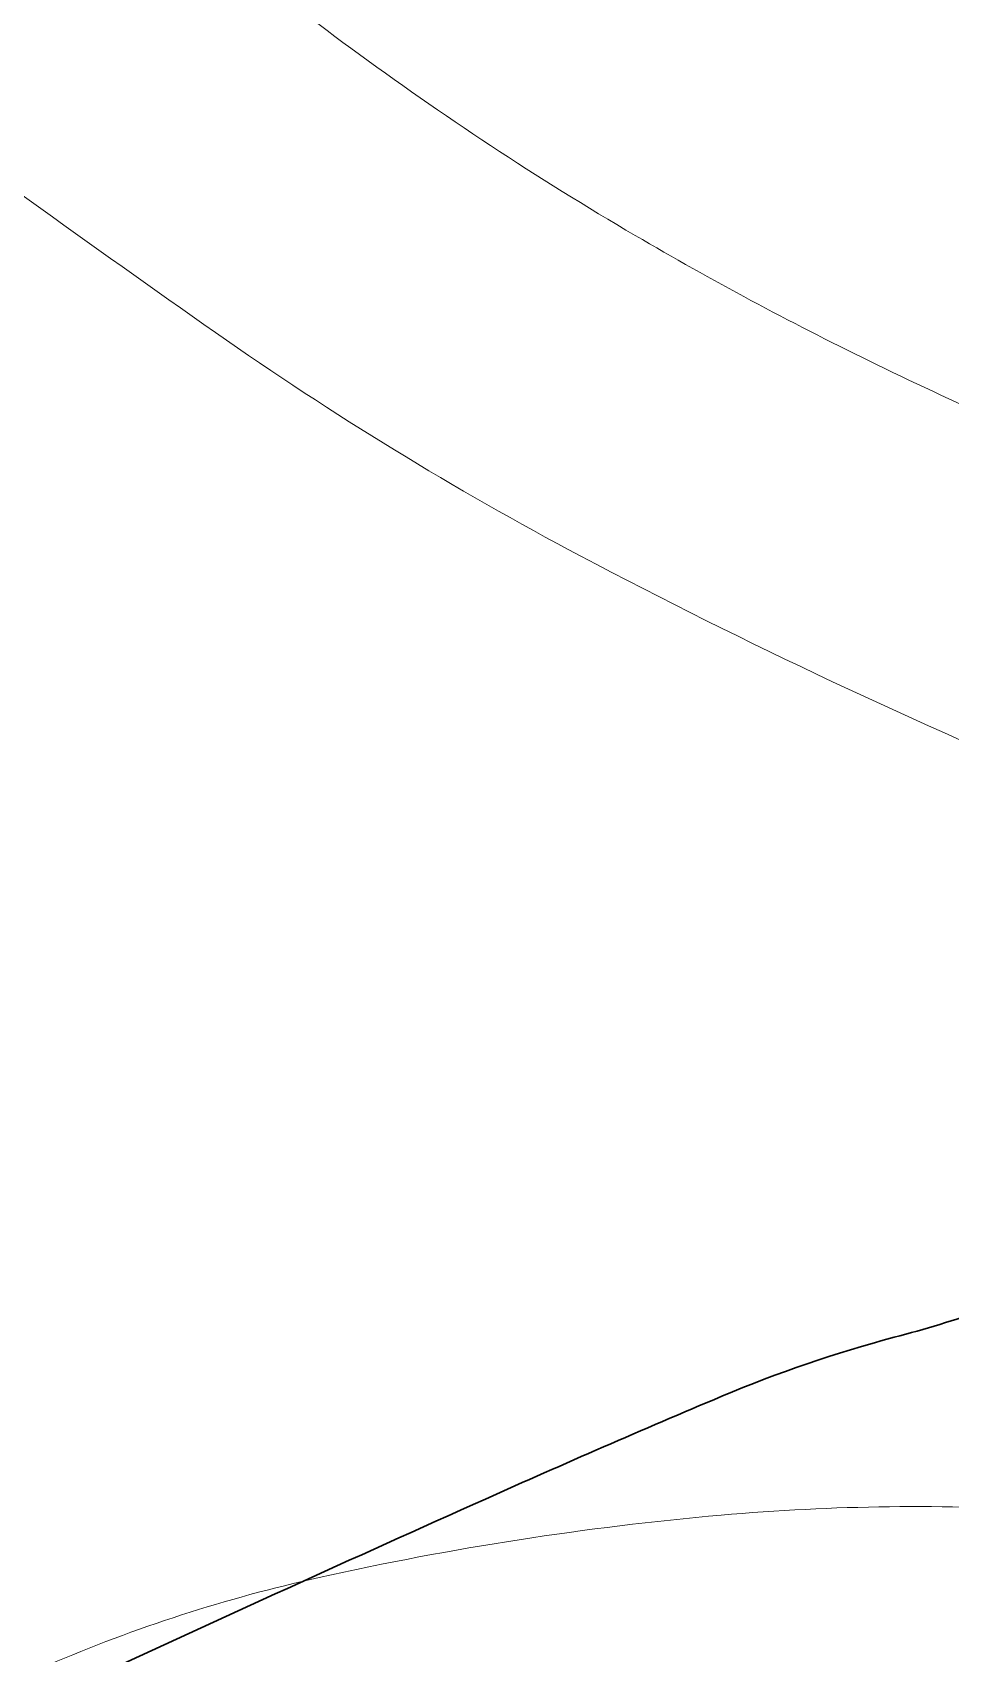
# Model space of a CAD drawing. Header units: millimetres. Extents: x -994 to -400, y 519 to 1360.
# Drawn here: x -644.23 to -635.35, y 802.99 to 818.67 of the extents above; entities that cross this region are included whole.
import ezdxf

# ---------------------------------------------------------------- set-up
doc = ezdxf.new("R2010")
doc.units = ezdxf.units.MM
doc.layers.add('Кривульки', color=1, linetype='Continuous')
doc.layers.add('Кривульки Товсты', color=70, linetype='Continuous', lineweight=30)

msp = doc.modelspace()

# ---------------------------------------------------------------- linework, layer by layer
at = {"layer": 'Кривульки', "lineweight": 20}
for points in [[(-645.412, 822.764, 0.066934), (-643.523, 820.477, 0.028109), (-641.152, 818.518, 0.026257), (-638.402, 816.708, 0.018763), (-636.138, 815.495, 0.017677), (-633.647, 814.385, 0.033342), (-630.931, 813.494, 0.028535), (-627.654, 812.852, 0.044624), (-625.892, 812.769, 0.06119), (-624.621, 812.98, 0.114095), (-623.164, 813.802, 0.115189), (-622.228, 815.17, 0.013149), (-621.574, 816.991, 0.009267), (-620.762, 819.615, 0.003972), (-620, 822.332, 0.006585), (-619.575, 823.981, 0.048147), (-619.159, 826.87, 0.047093), (-619.3, 829.851, 0.028069)], [(-597.086, 823.481, -0.046451), (-599.968, 823.732, -0.061619), (-602.053, 824.383, -0.109049), (-605.096, 826.663, 0.157208), (-607.375, 828.055, 0.059205), (-608.806, 828.225, 0.110122), (-609.568, 828.055, 0.119337), (-610.98, 826.923, 0.049841), (-613.245, 823.288, 0.012539), (-615.615, 818.157, -0.01214), (-618.058, 812.856, -0.007393), (-620.375, 808.307, -0.027042), (-621.093, 807.109, -0.100616), (-621.735, 806.478, -0.062712), (-623.028, 805.852, -0.147678), (-625.131, 805.785, 0.118231), (-627.737, 805.852, 0.058317), (-630.098, 805.054, -0.073052), (-632.004, 804.472, -0.053751), (-634.312, 804.371, 0.038066), (-637.57, 804.332, 0.032695), (-641.46, 803.729, 0.04675), (-644.083, 802.882, 0.081375)], [(-646.051, 818.356, 0.006884), (-642.463, 815.769, 0.031161), (-638.929, 813.608, 0.023696), (-634, 811.294, 0.030613), (-631.079, 810.292, 0.028607), (-627.847, 809.597, 0.038719), (-625.514, 809.416, 0.053819), (-623.837, 809.597, 0.06674), (-622.552, 810.063, 0.087492), (-621.723, 810.702, 0.058973), (-620.761, 812.042, 0.030417), (-619.392, 814.924, 0.008843), (-618.352, 817.643, 0.049045)]]:
    msp.add_lwpolyline(points, format="xyb", dxfattribs=at)
at = {"layer": 'Кривульки Товсты', "lineweight": 30, "ltscale": 0.3}
for points in [[(-643.675, 802.748, -0.003249), (-639.851, 804.488, -0.00547), (-637.563, 805.482, -0.034726), (-635.895, 806.052, 0.033362), (-634.159, 806.641, 0.073844), (-632.793, 807.46, 0.039349), (-630.65, 809.526, 0.0437), (-629.122, 811.587, 0.041079), (-627.889, 814.022, 0.044828), (-626.991, 816.959, 0.072004), (-626.869, 818.873, 0.025066), (-627.214, 821.5, 0.024497), (-627.831, 824.139, 0.003075), (-628.822, 827.525, 0.008508), (-629.208, 828.741, 0.008102), (-630.627, 832.738, -0.005723), (-632.662, 838.387, -0.004831), (-633.975, 842.288, -0.006225), (-634.927, 845.337, -0.0318), (-635.545, 848.02, -0.016596), (-636.228, 853.247, -0.016938), (-636.478, 857.236, -0.017519)], [(-572.713, 740.749, 0.000007), (-577.045, 744.315, 0.000013)]]:
    msp.add_lwpolyline(points, format="xyb", dxfattribs=at)

doc.saveas('drawing.dxf')
